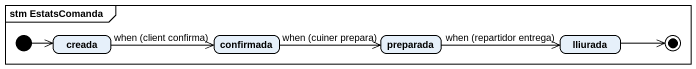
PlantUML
@startuml
mainframe stm EstatsComanda
hide empty description
state creada
state confirmada
state preparada
state lliurada
[*] -right-> creada
creada -right-> confirmada : when (client confirma)
confirmada -right-> preparada : when (cuiner prepara)
preparada -right-> lliurada : when (repartidor entrega)
lliurada -right-> [*]
@enduml
